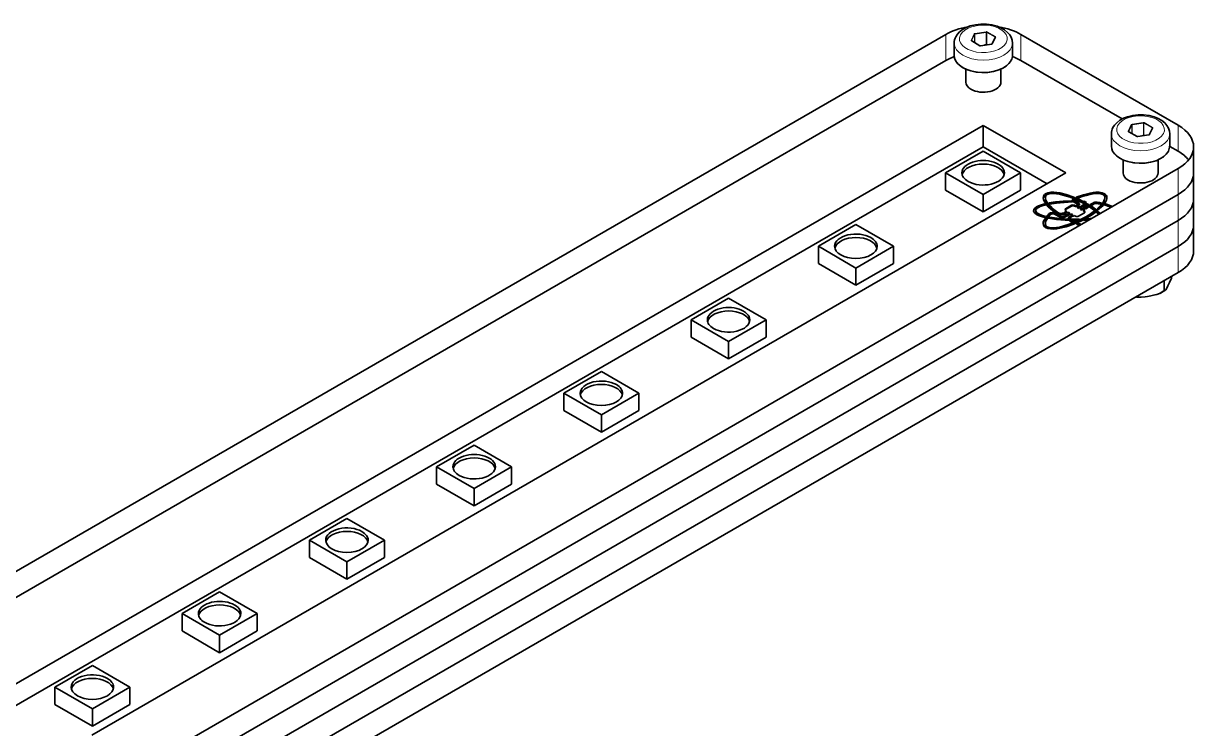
# Model space of a CAD drawing. Extents: x 218 to 1434, y 54 to 743.
# Drawn here: x 943.6 to 1053.8, y 676.3 to 742.7 of the extents above; entities that cross this region are included whole.
import ezdxf

# ---------------------------------------------------------------- set-up
doc = ezdxf.new("R2010")
doc.units = 0

msp = doc.modelspace()

# ---------------------------------------------------------------- linework, layer by layer
at = {"color": 7, "lineweight": 35}
for p, q in [((829.38, 625.58), (1030.45, 741.67)), ((935.19, 684.22), (1030.45, 739.22)), ((935.19, 684.22), (1030.45, 739.22)), ((1033.97, 733.11), (858.35, 631.72)), ((859.31, 630.25), (1033.97, 731.09)), ((1052.33, 729.04), (851.25, 612.95)), ((950.01, 675.66), (1041.75, 728.62)), ((1052.33, 726.59), (851.25, 610.5)), ((1052.33, 726.59), (851.25, 610.5)), ((1052.33, 724.14), (851.25, 608.05)), ((1052.33, 724.14), (851.25, 608.05)), ((1052.33, 721.69), (851.25, 605.6)), ((1052.33, 721.69), (851.25, 605.6)), ((1052.33, 719.24), (851.25, 603.15))]:
    msp.add_line(p, q, dxfattribs=at)
at = {"color": 7, "lineweight": 13, "ltscale": 0.061237}
for p, q in [((1030.45, 739.22), (1030.45, 741.67)), ((1037.53, 739.22), (1037.53, 741.67)), ((1052.33, 726.59), (1052.33, 729.04)), ((1052.33, 724.14), (1052.33, 726.59)), ((1052.33, 721.69), (1052.33, 719.24))]:
    msp.add_line(p, q, dxfattribs=at)
at = {"color": 7, "lineweight": 35, "ltscale": 0.028577}
for p, q in [((1031.24, 739.71), (1031.24, 740.85)), ((1051.55, 731.16), (1051.55, 732.31))]:
    msp.add_line(p, q, dxfattribs=at)
at = {"color": 7, "lineweight": 13, "ltscale": 0.01686}
for p, q in [((1033.12, 741.73), (1032.83, 741.11)), ((1034.86, 740.8), (1035.15, 741.41))]:
    msp.add_line(p, q, dxfattribs=at)
at = {"color": 7, "lineweight": 13, "ltscale": 0.022391}
for p, q in [((1032.86, 741.06), (1033.64, 740.61)), ((1035.12, 741.47), (1034.34, 741.92)), ((1049.89, 732.86), (1049.12, 733.31)), ((1049.93, 732.92), (1049.15, 733.37)), ((1047.67, 732.51), (1048.44, 732.06))]:
    msp.add_line(p, q, dxfattribs=at)
at = {"color": 7, "lineweight": 13, "ltscale": 0.016861}
for p, q in [((1033.17, 741.68), (1032.88, 741.07)), ((1047.92, 733.18), (1047.64, 732.57)), ((1047.97, 733.13), (1047.69, 732.52)), ((1049.67, 732.25), (1049.95, 732.86))]:
    msp.add_line(p, q, dxfattribs=at)
at = {"color": 7, "lineweight": 35, "ltscale": 0.000188302}
msp.add_line((1032.89, 741.06), (1032.88, 741.07), dxfattribs=at)
at = {"color": 7, "lineweight": 35, "ltscale": 0.022394}
msp.add_line((1032.89, 741.06), (1033.66, 740.61), dxfattribs=at)
at = {"color": 7, "lineweight": 13, "ltscale": 0.019479}
for p, q in [((1033.17, 740.9), (1033.17, 741.68)), ((1047.97, 732.35), (1047.97, 733.13))]:
    msp.add_line(p, q, dxfattribs=at)
at = {"color": 7, "lineweight": 13, "ltscale": 0.026804}
for p, q in [((1034.25, 741.93), (1033.19, 741.77)), ((1034.26, 741.86), (1033.2, 741.7)), ((1033.73, 740.6), (1034.79, 740.76)), ((1049.05, 733.38), (1048, 733.22)), ((1049.07, 733.31), (1048.01, 733.15)), ((1048.54, 732.05), (1049.6, 732.21))]:
    msp.add_line(p, q, dxfattribs=at)
at = {"color": 7, "lineweight": 13, "ltscale": 0.0205}
for p, q in [((1033.2, 740.88), (1033.2, 741.7)), ((1048.01, 732.33), (1048.01, 733.15))]:
    msp.add_line(p, q, dxfattribs=at)
at = {"color": 7, "lineweight": 13, "ltscale": 0.027277}
for p, q in [((1034.26, 740.77), (1034.26, 741.86)), ((1034.31, 740.76), (1034.31, 741.85)), ((1049.07, 732.22), (1049.07, 733.31)), ((1049.12, 732.22), (1049.12, 733.31))]:
    msp.add_line(p, q, dxfattribs=at)
at = {"color": 7, "lineweight": 13, "ltscale": 0.022393}
msp.add_line((1035.09, 741.41), (1034.31, 741.85), dxfattribs=at)
at = {"color": 7, "lineweight": 35, "ltscale": 0.016861}
msp.add_line((1034.82, 740.78), (1035.1, 741.39), dxfattribs=at)
at = {"color": 7, "lineweight": 13, "ltscale": 0.001213}
for p, q in [((1035.09, 741.36), (1035.09, 741.41)), ((1049.89, 732.81), (1049.89, 732.86))]:
    msp.add_line(p, q, dxfattribs=at)
at = {"color": 7, "lineweight": 35, "ltscale": 0.028578}
for p, q in [((1036.74, 739.71), (1036.74, 740.85)), ((1046.05, 731.16), (1046.05, 732.31))]:
    msp.add_line(p, q, dxfattribs=at)
at = {"color": 7, "lineweight": 35, "ltscale": 0.427423}
msp.add_line((1052.33, 733.12), (1037.53, 741.67), dxfattribs=at)
at = {"color": 7, "lineweight": 35, "ltscale": 0.026804}
for p, q in [((1033.72, 740.6), (1034.78, 740.77)), ((1048.53, 732.06), (1049.59, 732.22))]:
    msp.add_line(p, q, dxfattribs=at)
at = {"color": 7, "lineweight": 13, "ltscale": 0.004039}
msp.add_line((1034.28, 740.72), (1034.13, 740.67), dxfattribs=at)
at = {"color": 7, "lineweight": 13, "ltscale": 0.001325}
for p, q in [((1034.26, 740.77), (1034.28, 740.72)), ((1049.07, 732.22), (1049.09, 732.17))]:
    msp.add_line(p, q, dxfattribs=at)
at = {"color": 7, "lineweight": 13, "ltscale": 0.00071342}
msp.add_line((1034.3, 740.7), (1034.28, 740.72), dxfattribs=at)
at = {"color": 7, "lineweight": 13, "ltscale": 0.000295268}
msp.add_line((1034.31, 740.7), (1034.3, 740.7), dxfattribs=at)
at = {"color": 7, "lineweight": 13, "ltscale": 0.000703304}
for p, q in [((1034.33, 740.74), (1034.31, 740.76)), ((1049.14, 732.2), (1049.12, 732.22))]:
    msp.add_line(p, q, dxfattribs=at)
at = {"color": 7, "lineweight": 13, "ltscale": 0.001501}
msp.add_line((1034.38, 740.7), (1034.33, 740.74), dxfattribs=at)
at = {"color": 7, "lineweight": 35, "ltscale": 0.275284}
msp.add_line((1047.06, 733.72), (1037.53, 739.22), dxfattribs=at)
msp.add_line((1047.06, 733.72), (1037.53, 739.22), dxfattribs=at)
at = {"color": 7, "lineweight": 35, "ltscale": 0.030606}
for p, q in [((1032.34, 737.18), (1032.34, 738.4)), ((1035.64, 737.18), (1035.64, 738.4)), ((1047.15, 728.63), (1047.15, 729.86)), ((1050.45, 728.63), (1050.45, 729.86))]:
    msp.add_line(p, q, dxfattribs=at)
at = {"color": 7, "lineweight": 35, "ltscale": 0.224537}
msp.add_line((1041.75, 728.62), (1033.97, 733.11), dxfattribs=at)
at = {"color": 7, "lineweight": 35, "ltscale": 0.050607}
msp.add_line((1033.97, 733.11), (1033.97, 731.09), dxfattribs=at)
at = {"color": 7, "lineweight": 35, "ltscale": 0.000190735}
msp.add_line((1047.69, 732.51), (1047.69, 732.52), dxfattribs=at)
at = {"color": 7, "lineweight": 35, "ltscale": 0.022391}
msp.add_line((1047.69, 732.51), (1048.47, 732.06), dxfattribs=at)
at = {"color": 7, "lineweight": 13, "ltscale": 0.004036}
msp.add_line((1049.09, 732.17), (1048.94, 732.12), dxfattribs=at)
at = {"color": 7, "lineweight": 13, "ltscale": 0.000715707}
msp.add_line((1049.11, 732.15), (1049.09, 732.17), dxfattribs=at)
at = {"color": 7, "lineweight": 13, "ltscale": 0.000292973}
msp.add_line((1049.12, 732.15), (1049.11, 732.15), dxfattribs=at)
at = {"color": 7, "lineweight": 13, "ltscale": 0.001498}
msp.add_line((1049.18, 732.16), (1049.14, 732.2), dxfattribs=at)
at = {"color": 7, "lineweight": 35, "ltscale": 0.01686}
msp.add_line((1049.62, 732.23), (1049.91, 732.84), dxfattribs=at)
at = {"color": 7, "lineweight": 13, "ltscale": 0.061238}
for p, q in [((1052.33, 730.67), (1052.33, 733.12)), ((1052.33, 724.14), (1052.33, 721.69))]:
    msp.add_line(p, q, dxfattribs=at)
at = {"color": 7, "lineweight": 35, "ltscale": 0.17393}
msp.add_line((1039.99, 727.61), (1033.97, 731.09), dxfattribs=at)
at = {"color": 7, "lineweight": 35, "ltscale": 0.0227}
msp.add_line((1052.33, 730.67), (1051.55, 731.13), dxfattribs=at)
msp.add_line((1052.33, 730.67), (1051.55, 731.13), dxfattribs=at)
at = {"color": 7, "lineweight": 35, "ltscale": 0.061237}
for p, q in [((1053.8, 728.63), (1053.8, 731.08)), ((1053.8, 723.73), (1053.8, 726.18))]:
    msp.add_line(p, q, dxfattribs=at)
at = {"color": 7, "lineweight": 35, "ltscale": 0.102062}
for p, q in [((1030.43, 728.64), (1033.97, 730.68)), ((1037.5, 728.64), (1033.97, 730.68)), ((1030.43, 727), (1033.97, 724.96)), ((1037.5, 727), (1033.97, 724.96)), ((1018.45, 721.72), (1021.98, 719.67)), ((1025.52, 721.72), (1021.98, 719.67)), ((1018.45, 720.08), (1021.98, 718.04)), ((1025.52, 720.08), (1021.98, 718.04)), ((1006.46, 714.79), (1009.99, 712.75)), ((1013.53, 714.79), (1009.99, 712.75)), ((1006.46, 713.16), (1009.99, 711.12)), ((1013.53, 713.16), (1009.99, 711.12)), ((994.47, 707.87), (998, 709.91)), ((1001.54, 707.87), (998, 709.91)), ((994.47, 707.87), (998, 705.83)), ((1001.54, 707.87), (998, 705.83)), ((994.47, 706.24), (998, 704.2)), ((1001.54, 706.24), (998, 704.2)), ((982.48, 700.95), (986.02, 702.99)), ((989.55, 700.95), (986.02, 702.99)), ((982.48, 700.95), (986.02, 698.91)), ((989.55, 700.95), (986.02, 698.91)), ((982.48, 699.32), (986.02, 697.28)), ((989.55, 699.32), (986.02, 697.28)), ((970.49, 694.03), (974.03, 696.07)), ((977.56, 694.03), (974.03, 696.07)), ((970.49, 694.03), (974.03, 691.99)), ((977.56, 694.03), (974.03, 691.99)), ((970.49, 692.4), (974.03, 690.36)), ((977.56, 692.4), (974.03, 690.36)), ((958.5, 687.11), (962.04, 689.15)), ((965.57, 687.11), (962.04, 689.15)), ((958.5, 687.11), (962.04, 685.07)), ((965.57, 687.11), (962.04, 685.07)), ((958.5, 685.48), (962.04, 683.43)), ((965.57, 685.48), (962.04, 683.43)), ((946.52, 680.19), (950.05, 682.23)), ((953.59, 680.19), (950.05, 682.23)), ((946.52, 680.19), (950.05, 678.15)), ((953.59, 680.19), (950.05, 678.15))]:
    msp.add_line(p, q, dxfattribs=at)
at = {"color": 7, "lineweight": 35, "ltscale": 0.040823}
for p, q in [((1030.43, 727), (1030.43, 728.64)), ((1037.5, 727), (1037.5, 728.64)), ((950.05, 676.51), (950.05, 678.15))]:
    msp.add_line(p, q, dxfattribs=at)
at = {"color": 7, "lineweight": 35, "ltscale": 0.102061}
for p, q in [((1030.43, 728.64), (1033.97, 726.6)), ((1037.5, 728.64), (1033.97, 726.6)), ((1018.45, 721.72), (1021.98, 723.76)), ((1025.52, 721.72), (1021.98, 723.76)), ((1006.46, 714.79), (1009.99, 716.84)), ((1013.53, 714.79), (1009.99, 716.84)), ((946.52, 678.55), (950.05, 676.51)), ((953.59, 678.55), (950.05, 676.51))]:
    msp.add_line(p, q, dxfattribs=at)
at = {"color": 7, "lineweight": 35, "ltscale": 0.061238}
for p, q in [((1053.8, 726.18), (1053.8, 728.63)), ((1053.8, 721.28), (1053.8, 723.73))]:
    msp.add_line(p, q, dxfattribs=at)
at = {"color": 7, "lineweight": 35, "ltscale": 0.040825}
for p, q in [((1033.97, 724.96), (1033.97, 726.6)), ((1018.45, 720.08), (1018.45, 721.72)), ((1025.52, 720.08), (1025.52, 721.72)), ((1021.98, 718.04), (1021.98, 719.67)), ((1006.46, 713.16), (1006.46, 714.79)), ((1013.53, 713.16), (1013.53, 714.79)), ((1009.99, 711.12), (1009.99, 712.75)), ((994.47, 706.24), (994.47, 707.87)), ((1001.54, 706.24), (1001.54, 707.87)), ((998, 704.2), (998, 705.83)), ((982.48, 699.32), (982.48, 700.95)), ((989.55, 699.32), (989.55, 700.95)), ((986.02, 697.28), (986.02, 698.91)), ((970.49, 692.4), (970.49, 694.03)), ((977.56, 692.4), (977.56, 694.03)), ((974.03, 690.36), (974.03, 691.99)), ((958.5, 685.48), (958.5, 687.11)), ((965.57, 685.48), (965.57, 687.11)), ((962.04, 683.43), (962.04, 685.07)), ((946.52, 678.55), (946.52, 680.19)), ((953.59, 678.55), (953.59, 680.19))]:
    msp.add_line(p, q, dxfattribs=at)
at = {"color": 7, "lineweight": 13, "ltscale": 0.002042}
for p, q in [((1039.86, 726.67), (1039.86, 726.59)), ((1045.4, 726.67), (1045.4, 726.59)), ((1042.63, 725.98), (1042.63, 725.9)), ((1042.8, 725.6), (1042.8, 725.52)), ((1042.9, 725.6), (1042.9, 725.52)), ((1042.92, 725.82), (1042.92, 725.74)), ((1043.18, 725.44), (1043.18, 725.36)), ((1044.3, 725.79), (1044.3, 725.71)), ((1044.72, 725.86), (1044.72, 725.78)), ((1041.29, 724.81), (1041.29, 724.73)), ((1041.3, 724.56), (1041.3, 724.48)), ((1041.61, 724.88), (1041.61, 724.8)), ((1041.74, 725.26), (1041.74, 725.18)), ((1041.92, 724.71), (1041.92, 724.63)), ((1042.16, 724.56), (1042.16, 724.48)), ((1042.2, 724.55), (1042.2, 724.47)), ((1043.36, 725.28), (1043.36, 725.2)), ((1043.46, 725.28), (1043.46, 725.2)), ((1043.51, 725.05), (1043.51, 724.97)), ((1040, 723.56), (1040, 723.48))]:
    msp.add_line(p, q, dxfattribs=at)
at = {"color": 7, "lineweight": 35, "ltscale": 0.002042}
for p, q in [((1039.76, 725.71), (1039.76, 725.63)), ((1039.83, 726.29), (1039.83, 726.21)), ((1042.3, 726), (1042.3, 725.92)), ((1042.57, 726.07), (1042.57, 725.99)), ((1042.68, 725.53), (1042.68, 725.45)), ((1043.48, 725.65), (1043.48, 725.57)), ((1043.76, 725.49), (1043.76, 725.4)), ((1045.43, 726.29), (1045.43, 726.21)), ((1045.51, 725.71), (1045.51, 725.62)), ((1038.92, 725.08), (1038.92, 725)), ((1038.92, 725.07), (1038.92, 724.99)), ((1040.22, 724.46), (1040.22, 724.38)), ((1040.49, 724.9), (1040.49, 724.82)), ((1040.62, 724.9), (1040.62, 724.82)), ((1041, 724.9), (1041, 724.82)), ((1041.14, 724.66), (1041.14, 724.57)), ((1041.59, 724.56), (1041.59, 724.48)), ((1041.62, 724.89), (1041.62, 724.81)), ((1041.83, 725.04), (1041.83, 724.96)), ((1041.9, 724.73), (1041.9, 724.65)), ((1042.17, 724.57), (1042.17, 724.49)), ((1042.39, 724.72), (1042.39, 724.64)), ((1042.96, 725.37), (1042.96, 725.29)), ((1043.14, 725.26), (1043.14, 725.18)), ((1043.24, 725.21), (1043.24, 725.13)), ((1043.42, 725.1), (1043.42, 725.02)), ((1044.43, 725.03), (1044.43, 724.94)), ((1039.83, 723.85), (1039.83, 723.77)), ((1042.42, 724.09), (1042.42, 724.01)), ((1042.93, 723.87), (1042.93, 723.79)), ((1043.68, 724.29), (1043.68, 724.21))]:
    msp.add_line(p, q, dxfattribs=at)
at = {"color": 7, "lineweight": 35, "ltscale": 0.001206}
msp.add_line((1039.79, 725.59), (1039.76, 725.63), dxfattribs=at)
at = {"color": 7, "lineweight": 35, "ltscale": 0.015889}
for p, q in [((1042.29, 725.58), (1041.74, 725.26)), ((1042.29, 725.5), (1041.74, 725.18)), ((1042.96, 724.56), (1043.51, 724.88))]:
    msp.add_line(p, q, dxfattribs=at)
at = {"color": 7, "lineweight": 13, "ltscale": 0.00204}
for p, q in [((1042.29, 725.58), (1042.29, 725.5)), ((1042.59, 725.58), (1042.59, 725.5)), ((1043.08, 725.44), (1043.08, 725.36)), ((1040.2, 724.79), (1040.2, 724.71)), ((1040.77, 724.79), (1040.77, 724.71)), ((1041.64, 724.87), (1041.64, 724.79)), ((1043.63, 724.5), (1043.63, 724.41))]:
    msp.add_line(p, q, dxfattribs=at)
at = {"color": 7, "lineweight": 35, "ltscale": 0.00095161}
msp.add_line((1042.31, 725.88), (1042.3, 725.92), dxfattribs=at)
at = {"color": 7, "lineweight": 35, "ltscale": 0.000443556}
msp.add_line((1042.38, 726.09), (1042.37, 726.07), dxfattribs=at)
at = {"color": 7, "lineweight": 13, "ltscale": 0.000886536}
msp.add_line((1042.38, 726.09), (1042.38, 726.05), dxfattribs=at)
at = {"color": 7, "lineweight": 35, "ltscale": 0.004508}
msp.add_line((1042.58, 726.1), (1042.41, 726.17), dxfattribs=at)
at = {"color": 7, "lineweight": 35, "ltscale": 0.00204}
for p, q in [((1042.41, 726.17), (1042.41, 726.09)), ((1042.85, 725.62), (1042.85, 725.53)), ((1042.86, 725.43), (1042.86, 725.34)), ((1042.11, 724.88), (1042.11, 724.8)), ((1042.63, 724.26), (1042.63, 724.18))]:
    msp.add_line(p, q, dxfattribs=at)
at = {"color": 7, "lineweight": 35, "ltscale": 0.004509}
msp.add_line((1042.58, 726.02), (1042.41, 726.09), dxfattribs=at)
at = {"color": 7, "lineweight": 35, "ltscale": 0.008362}
for p, q in [((1042.49, 725.9), (1042.78, 725.74)), ((1042.92, 725.82), (1042.63, 725.98)), ((1042.92, 725.74), (1042.63, 725.9))]:
    msp.add_line(p, q, dxfattribs=at)
at = {"color": 7, "lineweight": 35, "ltscale": 0.000190954}
msp.add_line((1042.57, 726.07), (1042.57, 726.08), dxfattribs=at)
at = {"color": 7, "lineweight": 35, "ltscale": 0.002509}
for p, q in [((1042.68, 725.53), (1042.59, 725.58)), ((1041.74, 725.09), (1041.83, 725.04)), ((1042.57, 724.61), (1042.66, 724.56)), ((1043.51, 725.05), (1043.42, 725.1)), ((1043.51, 724.97), (1043.42, 725.02))]:
    msp.add_line(p, q, dxfattribs=at)
at = {"color": 7, "lineweight": 35, "ltscale": 0.00251}
msp.add_line((1042.68, 725.45), (1042.59, 725.5), dxfattribs=at)
at = {"color": 7, "lineweight": 35, "ltscale": 0.001149}
for p, q in [((1042.72, 725.56), (1042.68, 725.53)), ((1042.72, 725.47), (1042.68, 725.45)), ((1042.86, 725.43), (1042.9, 725.45)), ((1041.83, 725.04), (1041.79, 725.02)), ((1041.83, 724.96), (1041.79, 724.94)), ((1041.97, 724.91), (1042.01, 724.94)), ((1042.11, 724.88), (1042.07, 724.86)), ((1042.11, 724.8), (1042.07, 724.78)), ((1043, 725.31), (1042.96, 725.29)), ((1043.27, 725.23), (1043.24, 725.21)), ((1043.27, 725.15), (1043.24, 725.13)), ((1043.42, 725.1), (1043.46, 725.13))]:
    msp.add_line(p, q, dxfattribs=at)
at = {"color": 7, "lineweight": 35, "ltscale": 0.004695}
for p, q in [((1042.72, 726.33), (1042.89, 726.26)), ((1042.93, 723.87), (1042.76, 723.8))]:
    msp.add_line(p, q, dxfattribs=at)
at = {"color": 7, "lineweight": 35, "ltscale": 0.002404}
for p, q in [((1042.8, 725.6), (1042.72, 725.56)), ((1042.8, 725.52), (1042.72, 725.47)), ((1042.9, 725.45), (1042.99, 725.5)), ((1043.25, 725.48), (1043.33, 725.43)), ((1041.73, 724.83), (1041.64, 724.87)), ((1041.79, 725.02), (1041.71, 724.97)), ((1041.89, 724.87), (1041.97, 724.91)), ((1042, 724.66), (1041.92, 724.71)), ((1042.17, 724.7), (1042.25, 724.75)), ((1042.28, 724.5), (1042.2, 724.55)), ((1042.35, 724.7), (1042.26, 724.65)), ((1042.45, 724.54), (1042.53, 724.59)), ((1043.53, 725.32), (1043.61, 725.27))]:
    msp.add_line(p, q, dxfattribs=at)
at = {"color": 7, "lineweight": 35, "ltscale": 0.001673}
msp.add_line((1042.8, 726), (1042.73, 726), dxfattribs=at)
at = {"color": 7, "lineweight": 35, "ltscale": 0.005906}
msp.add_line((1042.73, 726), (1042.94, 725.88), dxfattribs=at)
at = {"color": 7, "lineweight": 35, "ltscale": 0.000941467}
msp.add_line((1042.8, 726), (1042.8, 725.96), dxfattribs=at)
at = {"color": 7, "lineweight": 35, "ltscale": 0.000271606}
msp.add_line((1042.84, 725.67), (1042.85, 725.67), dxfattribs=at)
at = {"color": 7, "lineweight": 35, "ltscale": 0.002717}
for p, q in [((1042.96, 725.37), (1042.86, 725.43)), ((1042.01, 724.94), (1042.11, 724.88)), ((1042.96, 725.29), (1042.86, 725.34)), ((1043.24, 725.21), (1043.14, 725.26)), ((1043.24, 725.13), (1043.14, 725.18))]:
    msp.add_line(p, q, dxfattribs=at)
at = {"color": 7, "lineweight": 35, "ltscale": 0.001202}
for p, q in [((1042.94, 725.58), (1042.9, 725.6)), ((1042.94, 725.5), (1042.9, 725.52)), ((1042.99, 725.56), (1042.94, 725.58)), ((1043.22, 725.42), (1043.18, 725.44)), ((1043.26, 725.39), (1043.22, 725.42)), ((1041.71, 724.91), (1041.75, 724.89)), ((1041.75, 724.89), (1041.79, 724.87)), ((1041.99, 724.75), (1042.03, 724.73)), ((1042.03, 724.73), (1042.07, 724.7)), ((1042.26, 724.59), (1042.31, 724.57)), ((1042.31, 724.57), (1042.35, 724.54)), ((1043.5, 725.26), (1043.46, 725.28)), ((1043.5, 725.18), (1043.46, 725.2))]:
    msp.add_line(p, q, dxfattribs=at)
at = {"color": 7, "lineweight": 35, "ltscale": 0.002805}
msp.add_line((1042.94, 725.88), (1043.05, 725.88), dxfattribs=at)
at = {"color": 7, "lineweight": 35, "ltscale": 0.000624196}
msp.add_line((1042.97, 725.49), (1042.94, 725.5), dxfattribs=at)
at = {"color": 7, "lineweight": 35, "ltscale": 0.001881}
msp.add_line((1042.97, 725.64), (1043.03, 725.6), dxfattribs=at)
at = {"color": 7, "lineweight": 13, "ltscale": 0.001463}
for p, q in [((1042.99, 725.56), (1042.99, 725.5)), ((1041.71, 724.97), (1041.71, 724.91)), ((1041.99, 724.81), (1041.99, 724.75)), ((1042.26, 724.65), (1042.26, 724.59)), ((1043.26, 725.39), (1043.26, 725.34)), ((1043.54, 725.23), (1043.54, 725.17))]:
    msp.add_line(p, q, dxfattribs=at)
at = {"color": 7, "lineweight": 35, "ltscale": 0.002406}
for p, q in [((1043.08, 725.44), (1043, 725.39)), ((1043.08, 725.36), (1043, 725.31)), ((1043.18, 725.29), (1043.26, 725.34)), ((1043.36, 725.28), (1043.27, 725.23)), ((1043.36, 725.2), (1043.27, 725.15)), ((1043.46, 725.13), (1043.54, 725.17))]:
    msp.add_line(p, q, dxfattribs=at)
at = {"color": 7, "lineweight": 35, "ltscale": 0.007108}
for p, q in [((1043.46, 725.64), (1043.22, 725.49)), ((1043.36, 725.41), (1043.6, 725.55))]:
    msp.add_line(p, q, dxfattribs=at)
at = {"color": 7, "lineweight": 35, "ltscale": 0.000892707}
msp.add_line((1043.22, 725.49), (1043.25, 725.48), dxfattribs=at)
at = {"color": 7, "lineweight": 35, "ltscale": 0.004962}
msp.add_line((1043.46, 725.55), (1043.29, 725.45), dxfattribs=at)
at = {"color": 7, "lineweight": 35, "ltscale": 0.00078981}
for p, q in [((1043.33, 725.43), (1043.36, 725.41)), ((1041.92, 724.71), (1041.9, 724.73)), ((1041.92, 724.63), (1041.9, 724.65)), ((1042.2, 724.55), (1042.17, 724.57)), ((1042.2, 724.47), (1042.17, 724.49)), ((1043.61, 725.27), (1043.64, 725.25))]:
    msp.add_line(p, q, dxfattribs=at)
at = {"color": 7, "lineweight": 35, "ltscale": 0.000707595}
for p, q in [((1043.48, 725.65), (1043.46, 725.64)), ((1043.48, 725.57), (1043.46, 725.55)), ((1043.6, 725.55), (1043.63, 725.57))]:
    msp.add_line(p, q, dxfattribs=at)
at = {"color": 7, "lineweight": 35, "ltscale": 0.004077}
msp.add_line((1043.63, 725.57), (1043.48, 725.65), dxfattribs=at)
at = {"color": 7, "lineweight": 35, "ltscale": 0.002089}
msp.add_line((1043.56, 725.53), (1043.48, 725.57), dxfattribs=at)
at = {"color": 7, "lineweight": 35, "ltscale": 0.007735}
msp.add_line((1043.76, 725.49), (1043.5, 725.33), dxfattribs=at)
at = {"color": 7, "lineweight": 35, "ltscale": 0.004003}
msp.add_line((1043.9, 725.4), (1043.76, 725.49), dxfattribs=at)
at = {"color": 7, "lineweight": 35, "ltscale": 0.007577}
msp.add_line((1044.3, 725.79), (1044.04, 725.64), dxfattribs=at)
at = {"color": 7, "lineweight": 35, "ltscale": 0.004025}
msp.add_line((1044.04, 725.64), (1044.17, 725.56), dxfattribs=at)
at = {"color": 7, "lineweight": 35, "ltscale": 0.005589}
msp.add_line((1044.3, 725.71), (1044.11, 725.6), dxfattribs=at)
at = {"color": 7, "lineweight": 35, "ltscale": 0.007683}
msp.add_line((1044.17, 725.56), (1044.44, 725.71), dxfattribs=at)
at = {"color": 7, "lineweight": 35, "ltscale": 0.003341}
msp.add_line((1045.04, 725.69), (1045.12, 725.79), dxfattribs=at)
at = {"color": 7, "lineweight": 35, "ltscale": 0.003342}
msp.add_line((1045.51, 725.71), (1045.42, 725.6), dxfattribs=at)
at = {"color": 7, "lineweight": 35, "ltscale": 0.001178}
msp.add_line((1045.51, 725.62), (1045.48, 725.59), dxfattribs=at)
at = {"color": 7, "lineweight": 35, "ltscale": 0.000151093}
for p, q in [((1038.92, 725.07), (1038.92, 725.08)), ((1038.92, 724.99), (1038.92, 725))]:
    msp.add_line(p, q, dxfattribs=at)
at = {"color": 7, "lineweight": 35, "ltscale": 0.001186}
msp.add_line((1040.22, 724.38), (1040.19, 724.34), dxfattribs=at)
at = {"color": 7, "lineweight": 35, "ltscale": 0.004603}
msp.add_line((1040.77, 724.79), (1040.62, 724.9), dxfattribs=at)
at = {"color": 7, "lineweight": 35, "ltscale": 0.004602}
msp.add_line((1040.77, 724.71), (1040.62, 724.82), dxfattribs=at)
at = {"color": 7, "lineweight": 35, "ltscale": 0.013694}
msp.add_line((1040.69, 724.75), (1041.16, 724.48), dxfattribs=at)
at = {"color": 7, "lineweight": 35, "ltscale": 0.004783}
for p, q in [((1041.3, 724.56), (1041.14, 724.66)), ((1041.3, 724.48), (1041.14, 724.57))]:
    msp.add_line(p, q, dxfattribs=at)
at = {"color": 7, "lineweight": 35, "ltscale": 0.008676}
for p, q in [((1041.9, 724.73), (1041.59, 724.56)), ((1041.9, 724.65), (1041.59, 724.48)), ((1041.74, 724.48), (1042.04, 724.65))]:
    msp.add_line(p, q, dxfattribs=at)
at = {"color": 7, "lineweight": 35, "ltscale": 0.000419028}
for p, q in [((1041.62, 724.89), (1041.61, 724.88)), ((1041.62, 724.81), (1041.61, 724.8))]:
    msp.add_line(p, q, dxfattribs=at)
at = {"color": 7, "lineweight": 35, "ltscale": 0.000655126}
msp.add_line((1041.64, 724.87), (1041.62, 724.89), dxfattribs=at)
at = {"color": 7, "lineweight": 35, "ltscale": 0.000654275}
msp.add_line((1041.64, 724.79), (1041.62, 724.81), dxfattribs=at)
at = {"color": 7, "lineweight": 35, "ltscale": 0.001195}
msp.add_line((1041.68, 724.77), (1041.64, 724.79), dxfattribs=at)
at = {"color": 7, "lineweight": 35, "ltscale": 0.001825}
for p, q in [((1041.79, 724.94), (1041.73, 724.9)), ((1042.35, 724.62), (1042.28, 724.58))]:
    msp.add_line(p, q, dxfattribs=at)
at = {"color": 7, "lineweight": 13, "ltscale": 0.000926208}
msp.add_line((1041.73, 724.83), (1041.73, 724.79), dxfattribs=at)
at = {"color": 7, "lineweight": 35, "ltscale": 0.000525018}
msp.add_line((1041.74, 724.8), (1041.76, 724.81), dxfattribs=at)
at = {"color": 7, "lineweight": 35, "ltscale": 0.001198}
msp.add_line((1041.96, 724.61), (1041.92, 724.63), dxfattribs=at)
at = {"color": 7, "lineweight": 35, "ltscale": 0.004983}
msp.add_line((1041.98, 724.32), (1042.18, 724.32), dxfattribs=at)
at = {"color": 7, "lineweight": 35, "ltscale": 0.002403}
msp.add_line((1042.07, 724.86), (1041.99, 724.81), dxfattribs=at)
at = {"color": 7, "lineweight": 35, "ltscale": 0.000893331}
for p, q in [((1042.04, 724.65), (1042, 724.66)), ((1042.32, 724.49), (1042.28, 724.5))]:
    msp.add_line(p, q, dxfattribs=at)
at = {"color": 7, "lineweight": 13, "ltscale": 0.000836182}
msp.add_line((1042, 724.66), (1042, 724.63), dxfattribs=at)
at = {"color": 7, "lineweight": 35, "ltscale": 0.001826}
msp.add_line((1042.07, 724.78), (1042.01, 724.74), dxfattribs=at)
at = {"color": 7, "lineweight": 35, "ltscale": 0.000468999}
for p, q in [((1042.17, 724.57), (1042.16, 724.56)), ((1042.17, 724.49), (1042.16, 724.48)), ((1042.3, 724.48), (1042.32, 724.49))]:
    msp.add_line(p, q, dxfattribs=at)
at = {"color": 7, "lineweight": 35, "ltscale": 0.001371}
msp.add_line((1042.25, 724.44), (1042.2, 724.47), dxfattribs=at)
at = {"color": 7, "lineweight": 35, "ltscale": 0.001148}
for p, q in [((1042.25, 724.75), (1042.29, 724.78)), ((1043, 725.39), (1042.96, 725.37)), ((1043.14, 725.26), (1043.18, 725.29))]:
    msp.add_line(p, q, dxfattribs=at)
at = {"color": 7, "lineweight": 13, "ltscale": 0.000849915}
msp.add_line((1042.28, 724.5), (1042.28, 724.47), dxfattribs=at)
at = {"color": 7, "lineweight": 35, "ltscale": 0.002719}
msp.add_line((1042.29, 724.78), (1042.39, 724.72), dxfattribs=at)
at = {"color": 7, "lineweight": 35, "ltscale": 0.001152}
for p, q in [((1042.39, 724.72), (1042.35, 724.7)), ((1042.39, 724.64), (1042.35, 724.62)), ((1042.53, 724.59), (1042.57, 724.61))]:
    msp.add_line(p, q, dxfattribs=at)
at = {"color": 7, "lineweight": 35, "ltscale": 0.001201}
msp.add_line((1043.22, 725.34), (1043.18, 725.36), dxfattribs=at)
at = {"color": 7, "lineweight": 35, "ltscale": 0.000626839}
for p, q in [((1043.24, 725.32), (1043.22, 725.34)), ((1043.52, 725.16), (1043.5, 725.18))]:
    msp.add_line(p, q, dxfattribs=at)
at = {"color": 7, "lineweight": 35, "ltscale": 0.001204}
msp.add_line((1043.54, 725.23), (1043.5, 725.26), dxfattribs=at)
at = {"color": 7, "lineweight": 35, "ltscale": 0.005537}
msp.add_line((1043.76, 725.4), (1043.57, 725.29), dxfattribs=at)
at = {"color": 7, "lineweight": 35, "ltscale": 0.007527}
msp.add_line((1043.64, 725.25), (1043.9, 725.4), dxfattribs=at)
at = {"color": 7, "lineweight": 35, "ltscale": 0.002018}
for p, q in [((1043.83, 725.36), (1043.76, 725.4)), ((1043.68, 724.21), (1043.61, 724.17))]:
    msp.add_line(p, q, dxfattribs=at)
at = {"color": 7, "lineweight": 35, "ltscale": 0.00392}
msp.add_line((1044.55, 724.93), (1044.43, 725.03), dxfattribs=at)
at = {"color": 7, "lineweight": 35, "ltscale": 0.002231}
msp.add_line((1044.5, 724.89), (1044.43, 724.94), dxfattribs=at)
at = {"color": 7, "lineweight": 35, "ltscale": 0.004081}
msp.add_line((1044.7, 725.24), (1044.83, 725.15), dxfattribs=at)
at = {"color": 7, "lineweight": 35, "ltscale": 0.007653}
msp.add_line((1042.42, 724.09), (1042.11, 724.09), dxfattribs=at)
at = {"color": 7, "lineweight": 35, "ltscale": 0.004726}
msp.add_line((1042.2, 724.04), (1042.38, 723.96), dxfattribs=at)
at = {"color": 7, "lineweight": 35, "ltscale": 0.003712}
msp.add_line((1042.42, 724.01), (1042.27, 724.01), dxfattribs=at)
at = {"color": 7, "lineweight": 35, "ltscale": 0.004558}
msp.add_line((1042.38, 723.96), (1042.55, 724.03), dxfattribs=at)
at = {"color": 7, "lineweight": 35, "ltscale": 0.003468}
msp.add_line((1042.55, 724.03), (1042.42, 724.09), dxfattribs=at)
at = {"color": 7, "lineweight": 35, "ltscale": 0.000911296}
msp.add_line((1042.45, 723.99), (1042.42, 724.01), dxfattribs=at)
at = {"color": 7, "lineweight": 35, "ltscale": 0.006125}
msp.add_line((1042.87, 724.18), (1042.63, 724.18), dxfattribs=at)
at = {"color": 7, "lineweight": 35, "ltscale": 0.0043}
msp.add_line((1042.63, 724.14), (1042.8, 724.14), dxfattribs=at)
at = {"color": 7, "lineweight": 35, "ltscale": 0.001913}
msp.add_line((1042.93, 723.79), (1042.86, 723.76), dxfattribs=at)
at = {"color": 7, "lineweight": 35, "ltscale": 0.004999}
msp.add_line((1043.12, 723.72), (1042.93, 723.79), dxfattribs=at)
at = {"color": 7, "lineweight": 35, "ltscale": 0.006878}
msp.add_line((1043.68, 724.29), (1043.44, 724.16), dxfattribs=at)
at = {"color": 7, "lineweight": 35, "ltscale": 0.008115}
msp.add_line((1044.01, 724.23), (1043.68, 724.21), dxfattribs=at)
at = {"color": 7, "lineweight": 13, "ltscale": 0.022758}
for p, q in [((1050.99, 717.56), (1050.99, 718.47)), ((1051.06, 717.6), (1051.06, 718.51))]:
    msp.add_line(p, q, dxfattribs=at)
at = {"color": 7, "lineweight": 35}
for points in [[(1036.74, 740.85), (1036.71, 741.12), (1036.62, 741.4), (1036.47, 741.65), (1036.28, 741.87), (1035.98, 742.11), (1035.65, 742.3), (1035.28, 742.45), (1034.79, 742.58), (1034.28, 742.64), (1033.76, 742.65), (1033.25, 742.59), (1032.76, 742.47), (1032.38, 742.33), (1032.04, 742.14), (1031.74, 741.91), (1031.54, 741.69), (1031.39, 741.45)], [(1031.24, 739.71), (1031.28, 739.44), (1031.37, 739.22), (1031.53, 738.98), (1031.74, 738.77), (1032.04, 738.56), (1032.4, 738.38), (1032.8, 738.24), (1033.32, 738.13), (1033.86, 738.08), (1034.42, 738.1), (1034.95, 738.18), (1035.45, 738.33), (1035.82, 738.49), (1036.14, 738.69), (1036.4, 738.92), (1036.56, 739.13), (1036.62, 739.24)], [(1051.55, 732.31), (1051.52, 732.57), (1051.42, 732.85), (1051.28, 733.1), (1051.08, 733.33), (1050.79, 733.56), (1050.45, 733.75), (1050.08, 733.91), (1049.6, 734.03), (1049.09, 734.1), (1048.57, 734.1), (1048.06, 734.04), (1047.57, 733.92), (1047.19, 733.78), (1046.85, 733.59), (1046.55, 733.36), (1046.35, 733.14), (1046.19, 732.9)], [(1046.05, 731.16), (1046.08, 730.9), (1046.17, 730.67), (1046.33, 730.44), (1046.55, 730.22), (1046.85, 730.01), (1047.2, 729.83), (1047.6, 729.69), (1048.12, 729.58), (1048.67, 729.54), (1049.22, 729.55), (1049.76, 729.64), (1050.26, 729.78), (1050.63, 729.94), (1050.95, 730.14), (1051.21, 730.38), (1051.37, 730.58), (1051.43, 730.69)], [(1043.77, 725.73), (1043.1, 726.08), (1042.43, 726.37), (1041.78, 726.59), (1041.18, 726.74), (1040.9, 726.78), (1040.64, 726.8), (1040.34, 726.8), (1040.07, 726.75), (1039.86, 726.67)], [(1043.77, 725.65), (1043.1, 726), (1042.43, 726.29), (1041.78, 726.51), (1041.18, 726.65), (1040.9, 726.7), (1040.64, 726.72), (1040.34, 726.71), (1040.07, 726.67), (1039.86, 726.59)], [(1040, 726.59), (1040.1, 726.63), (1040.22, 726.66), (1040.52, 726.69), (1040.87, 726.67), (1041.16, 726.62), (1041.48, 726.54), (1042.18, 726.33), (1042.9, 726.02), (1043.63, 725.65)], [(1045.4, 726.67), (1045.18, 726.75), (1044.91, 726.8), (1044.59, 726.8), (1044.33, 726.77), (1044.04, 726.73), (1043.41, 726.57), (1042.72, 726.33)], [(1045.4, 726.59), (1045.19, 726.67), (1044.93, 726.71), (1044.62, 726.72), (1044.37, 726.7), (1044.09, 726.66), (1043.48, 726.51), (1042.82, 726.29)], [(1042.89, 726.26), (1043.29, 726.4), (1043.66, 726.51), (1044.01, 726.6), (1044.33, 726.66), (1044.71, 726.69), (1045.02, 726.67), (1045.15, 726.63), (1045.25, 726.59)], [(1039.76, 725.71), (1039.46, 725.62), (1039.2, 725.53), (1038.99, 725.42), (1038.84, 725.31), (1038.75, 725.19), (1038.71, 725.07)], [(1039.76, 725.63), (1039.46, 725.54), (1039.2, 725.44), (1039.01, 725.35), (1038.87, 725.25), (1038.77, 725.15), (1038.72, 725.03)], [(1039.63, 726.29), (1039.66, 726.09), (1039.77, 725.87), (1039.94, 725.63), (1040.11, 725.43), (1040.32, 725.24), (1040.84, 724.82)], [(1041, 724.9), (1040.5, 725.29), (1040.3, 725.48), (1040.13, 725.66), (1039.97, 725.9), (1039.86, 726.11), (1039.83, 726.29)], [(1041, 724.82), (1040.5, 725.21), (1040.3, 725.4), (1040.13, 725.58), (1039.97, 725.81), (1039.86, 726.02), (1039.83, 726.21)], [(1042.3, 726), (1041.51, 725.97), (1040.79, 725.9), (1040.15, 725.8)], [(1042.3, 725.92), (1041.53, 725.89), (1040.83, 725.82), (1040.21, 725.73)], [(1040.23, 725.69), (1040.88, 725.79), (1041.6, 725.85), (1042.39, 725.89)], [(1042.37, 726.07), (1042.4, 725.98), (1042.49, 725.9)], [(1043.04, 725.65), (1043.01, 725.74), (1042.92, 725.82)], [(1043.69, 725.84), (1043.59, 725.92), (1043.44, 725.97)], [(1043.63, 725.65), (1044.11, 725.35), (1044.53, 725.04), (1044.88, 724.74)], [(1045.03, 724.82), (1044.68, 725.12), (1044.26, 725.43), (1043.77, 725.73)], [(1044.98, 724.79), (1044.73, 725), (1044.46, 725.21), (1044.13, 725.43), (1043.77, 725.65)], [(1044.72, 725.86), (1044.49, 725.86), (1044.39, 725.83), (1044.3, 725.79)], [(1044.72, 725.78), (1044.49, 725.78), (1044.39, 725.75), (1044.3, 725.71)], [(1045.43, 726.29), (1045.41, 726.15), (1045.35, 725.99), (1045.24, 725.82), (1045.11, 725.64), (1044.92, 725.45), (1044.7, 725.24)], [(1045.43, 726.21), (1045.41, 726.07), (1045.35, 725.92), (1045.26, 725.77), (1045.14, 725.6), (1044.97, 725.41), (1044.75, 725.21)], [(1044.83, 725.15), (1045.17, 725.46), (1045.42, 725.77), (1045.52, 725.92), (1045.59, 726.07), (1045.62, 726.18), (1045.63, 726.29)], [(1038.71, 725.07), (1038.75, 724.95), (1038.84, 724.83), (1039, 724.72), (1039.2, 724.61), (1039.46, 724.52), (1039.77, 724.43)], [(1039.85, 724.54), (1039.55, 724.62), (1039.31, 724.71), (1039.15, 724.79), (1039.03, 724.87), (1038.95, 724.97), (1038.92, 725.07)], [(1039.8, 724.47), (1039.51, 724.55), (1039.27, 724.65), (1039.13, 724.72), (1039.02, 724.8), (1038.94, 724.89), (1038.92, 724.99)], [(1040.2, 724.79), (1039.88, 724.44), (1039.77, 724.28), (1039.69, 724.13), (1039.64, 723.98), (1039.63, 723.85)], [(1040.2, 724.71), (1039.9, 724.38), (1039.78, 724.21), (1039.7, 724.06), (1039.65, 723.93), (1039.63, 723.81)], [(1039.83, 723.85), (1039.84, 723.97), (1039.88, 724.09), (1039.96, 724.24), (1040.07, 724.4), (1040.37, 724.73)], [(1039.86, 723.48), (1040.07, 723.39), (1040.33, 723.35), (1040.64, 723.34), (1040.9, 723.37), (1041.18, 723.41), (1041.78, 723.55), (1042.43, 723.77), (1043.1, 724.06), (1043.77, 724.41)], [(1043.63, 724.5), (1042.9, 724.12), (1042.17, 723.82), (1041.48, 723.6), (1041.16, 723.53), (1040.87, 723.48), (1040.51, 723.45), (1040.22, 723.48), (1040.1, 723.51), (1040, 723.56)], [(1043.63, 724.41), (1042.9, 724.04), (1042.17, 723.74), (1041.48, 723.52), (1041.16, 723.45), (1040.87, 723.4), (1040.51, 723.37), (1040.22, 723.4), (1040.1, 723.43), (1040, 723.48)], [(1040.13, 724.35), (1040.87, 724.24), (1041.7, 724.17), (1042.63, 724.14)], [(1040.49, 724.9), (1040.32, 724.87), (1040.2, 724.79)], [(1040.49, 724.82), (1040.32, 724.79), (1040.2, 724.71)], [(1042.63, 724.26), (1041.74, 724.28), (1040.93, 724.35), (1040.22, 724.46)], [(1042.63, 724.18), (1041.74, 724.2), (1040.93, 724.27), (1040.22, 724.38)], [(1040.84, 724.82), (1040.93, 724.77), (1041.04, 724.73), (1041.28, 724.7)], [(1041.29, 724.81), (1041.13, 724.84), (1041, 724.9)], [(1041.29, 724.73), (1041.13, 724.75), (1041, 724.82)], [(1041.16, 724.48), (1041.29, 724.43), (1041.45, 724.41), (1041.6, 724.43), (1041.74, 724.48)], [(1041.28, 724.7), (1041.53, 724.72), (1041.74, 724.8)], [(1041.74, 725.26), (1041.71, 725.24), (1041.69, 725.21), (1041.68, 725.18)], [(1041.68, 725.18), (1041.69, 725.15), (1041.71, 725.12), (1041.74, 725.09)], [(1042.16, 724.56), (1042.03, 724.45), (1042, 724.39), (1041.98, 724.32)], [(1042.18, 724.32), (1042.21, 724.4), (1042.3, 724.48)], [(1043.57, 724.97), (1043.56, 725), (1043.54, 725.03), (1043.51, 725.05)], [(1043.51, 724.88), (1043.54, 724.91), (1043.56, 724.94), (1043.57, 724.97)], [(1051.13, 717.57), (1051.17, 717.61), (1051.23, 717.7), (1051.38, 717.98), (1051.54, 718.32), (1051.7, 718.72), (1051.76, 718.91)], [(1048.55, 716.93), (1048.86, 716.93), (1049.24, 716.97), (1049.45, 717)], [(1050.6, 717.28), (1050.34, 717.18), (1050.15, 717.13), (1049.78, 717.05), (1049.45, 717)], [(1050.99, 717.56), (1050.92, 717.48), (1050.81, 717.39), (1050.6, 717.28)], [(1050.99, 717.56), (1051.04, 717.61), (1051.06, 717.6)], [(1051.06, 717.6), (1051.08, 717.57), (1051.09, 717.56), (1051.1, 717.56), (1051.13, 717.57)]]:
    msp.add_lwpolyline(points, dxfattribs=at)
for centre, radius, start, end in [((1032.54, 740.85), 1.3, 152.6327, 179.73), ((1033.71, 740.71), 0.106, 244.7011, 280.1215), ((1034.78, 740.83), 0.0644, 275.0056, 307.6149), ((1035.7, 739.72), 1.04, 332.4405, 359.5956), ((1047.35, 732.3), 1.3, 152.6327, 179.73), ((1048.51, 732.16), 0.106, 244.7011, 280.1215), ((1049.58, 732.28), 0.0644, 275.0056, 307.6149), ((1050.5, 731.17), 1.04, 332.4405, 359.5956), ((1040.15, 726.3), 0.325, 117.3232, 180.9782), ((1045.11, 726.3), 0.325, 359.1081, 62.8798), ((1041.43, 726.93), 2.07, 216.1998, 219.9538), ((1041.86, 727.01), 2.09, 215.2425, 218.9375), ((1042.44, 725.28), 0.334, 63.5431, 116.4569), ((1042.44, 725.2), 0.334, 63.5431, 116.4569), ((1042.55, 726.12), 0.28, 204.8704, 235.684), ((1042.53, 726.06), 0.151, 136.5836, 172.2044), ((1042.53, 725.98), 0.158, 137.1077, 162.5656), ((1042.62, 726.07), 0.0475, 147.5274, 176.9152), ((1042.68, 726.08), 0.103, 185.6492, 246.3234), ((1042.68, 726), 0.103, 185.6492, 246.3234), ((1042.73, 725.63), 0.12, 20.9396, 63.5438), ((1040.01, 719.84), 6.77, 63.3279, 65.6722), ((1042.85, 725.51), 0.103, 89.0153, 118.421), ((1042.85, 725.43), 0.103, 89.0153, 118.421), ((1042.86, 725.42), 0.245, 62.4705, 91.0256), ((1042.85, 725.5), 0.117, 63.6356, 89.3541), ((1042.85, 725.42), 0.117, 63.6356, 89.3541), ((1042.82, 725.53), 0.232, 21.4371, 63.8984), ((1042.97, 725.52), 0.0365, 7.7109, 67.5287), ((1042.97, 725.53), 0.0365, 292.4769, 352.2938), ((1042.91, 725.65), 0.137, 339.6554, 359.8554), ((1043.13, 725.35), 0.11, 62.3887, 117.6076), ((1039.93, 719.02), 7.79, 61.0717, 63.2109), ((1044.61, 725.39), 0.365, 80.5338, 117.4799), ((1043.37, 717.02), 8.83, 79.1159, 81.5473), ((1043.5, 717.52), 8.43, 78.8824, 81.6553), ((1043.47, 717.26), 8.61, 79.2991, 81.6337), ((1044.69, 722.51), 3.17, 65.3511, 76.7524), ((1044.74, 722.44), 3.35, 64.8562, 76.7192), ((1044.65, 722.09), 3.64, 66.7953, 76.3654), ((1041.13, 723.45), 1.68, 139.6708, 144.2907), ((1041.52, 723.34), 1.72, 139.318, 143.9033), ((1040.45, 724.65), 0.12, 115.9964, 134.0778), ((1040.53, 724.49), 0.296, 93.2839, 117.4524), ((1040.55, 724.34), 0.569, 82.6478, 95.4304), ((1040.55, 724.25), 0.569, 82.6478, 95.4304), ((1040.55, 724.48), 0.306, 62.1925, 95.5283), ((1041.24, 725.52), 0.869, 236.9399, 263.1264), ((1041.24, 725.44), 0.869, 236.9399, 263.1264), ((1041.33, 725.42), 0.608, 266.9978, 297.4313), ((1041.33, 725.34), 0.608, 266.9978, 297.4313), ((1041.45, 724.85), 0.324, 242.9453, 296.6031), ((1041.45, 724.77), 0.324, 242.9453, 296.6031), ((1041.72, 724.94), 0.0365, 112.4714, 172.2891), ((1041.72, 724.95), 0.0365, 187.7109, 247.5286), ((1041.81, 725.06), 0.136, 118.0796, 146.5135), ((1041.81, 724.97), 0.171, 240.7414, 254.5892), ((1041.84, 724.96), 0.11, 242.3802, 297.6198), ((1042, 724.78), 0.0365, 112.479, 172.3056), ((1042, 724.79), 0.0365, 187.7061, 247.5224), ((1042.33, 724.14), 0.374, 117.4796, 151.7167), ((1042.12, 724.8), 0.11, 242.3884, 297.6121), ((1042.28, 724.62), 0.0365, 112.4694, 172.2948), ((1042.28, 724.63), 0.0365, 187.7123, 247.5249), ((1042.4, 724.64), 0.11, 242.3802, 297.6198), ((1042.81, 724.86), 0.334, 243.5418, 296.4567), ((1043.13, 725.26), 0.11, 62.3887, 117.6076), ((1043.25, 725.36), 0.0365, 7.7091, 67.5205), ((1043.25, 725.37), 0.0365, 292.4748, 352.3165), ((1043.41, 725.18), 0.11, 62.3817, 117.6137), ((1043.41, 725.1), 0.11, 62.3817, 117.6137), ((1043.46, 725.2), 0.139, 60.8533, 76.1127), ((1043.44, 724.85), 0.136, 33.4846, 61.9205), ((1043.53, 725.2), 0.0365, 7.7109, 67.5287), ((1043.53, 725.21), 0.0365, 292.4769, 352.2938), ((1039.91, 731.01), 7.5, 299.7313, 307.0991), ((1039.91, 730.92), 7.5, 299.7313, 307.0991), ((1042.75, 738.19), 13.93, 273.8555, 275.8935), ((1039.89, 731.2), 7.82, 299.7452, 306.6183), ((1040.15, 723.85), 0.326, 178.838, 242.6494), ((1040.15, 723.77), 0.326, 178.838, 242.6494), ((1042.52, 724.67), 0.702, 234.7205, 243.5183), ((1042.7, 733.73), 9.47, 269.5642, 272.1277), ((1046.02, 732.03), 8.85, 248.3486, 250.4442), ((1039.83, 730.68), 7.18, 294.4174, 296.6424), ((1045.99, 731.78), 8.48, 248.8851, 250.8648), ((1042.72, 739), 14.85, 272.7926, 274.7063), ((1048.79, 721.92), 5, 264.882, 267.2325), ((1048.62, 718.48), 1.56, 260.3908, 267.5623), ((1049.37, 720.11), 3.09, 293.5386, 304.7232)]:
    msp.add_arc(centre, radius, start, end, dxfattribs=at)
at = {"color": 7, "lineweight": 13}
for centre in [(1033.36, 742.93), (1048.16, 734.38)]:
    msp.add_arc(centre, 2.34, 277.5688, 292.7265, dxfattribs=at)
at = {"color": 7, "lineweight": 35}
for centre, major_axis, ratio, start_param, end_param in [((1033.99, 739.63), (5, 0), 0.57735, 1.865844, 2.356194), ((1033.99, 739.63), (5, 0), 0.57735, 0.785398, 1.275746), ((1033.99, 737.18), (5, 0), 0.57735, 2.151479, 2.356194), ((1033.99, 737.18), (5, 0), 0.57735, 2.151479, 2.356194), ((1033.99, 737.18), (5, 0), 0.57735, 0.785398, 0.99009), ((1033.99, 737.18), (5, 0), 0.57735, 0.785398, 0.99009), ((1033.99, 737.18), (1.65, 0), 0.57735, 3.141593, 3.926991), ((1033.99, 737.18), (1.65, 0), 0.57735, 3.141593, 3.926991), ((1033.99, 737.18), (1.65, 0), 0.57735, 3.926991, 6.283185), ((1033.99, 737.18), (1.65, 0), 0.57735, 3.926991, 6.283185), ((1048.8, 731.08), (5, 0), 0.57735, 5.497787, 7.068583), ((1033.97, 728.64), (2, 0), 0.57735, 0, 3.141593), ((1048.8, 728.63), (5, 0), 0.57735, 0.438149, 0.785398), ((1048.8, 728.63), (5, 0), 0.57735, 0.438149, 0.785398), ((1033.97, 728.31), (2, 0), 0.57735, 0.141901, 2.999695), ((1033.97, 728.64), (2, 0), 0.57735, 3.141593, 3.926991), ((1033.97, 728.64), (2, 0), 0.57735, 3.926991, 6.283185), ((1048.8, 728.63), (1.65, 0), 0.57735, 3.141593, 3.926991), ((1048.8, 728.63), (1.65, 0), 0.57735, 3.141593, 3.926991), ((1048.8, 728.63), (1.65, 0), 0.57735, 3.926991, 6.283185), ((1048.8, 728.63), (1.65, 0), 0.57735, 3.926991, 6.283185), ((1048.8, 728.63), (5, 0), 0.57735, 5.497787, 6.283185), ((1048.8, 728.63), (5, 0), 0.57735, 5.497787, 6.283185), ((1043.5, 724.76), (3.84, -1.7), 0.302539, 2.924293, 3.27475), ((1043.55, 724.65), (3.89, -1.72), 0.300764, 2.925658, 3.244593), ((1041.6, 724.67), (4, 1.79), 0.295931, 6.151411, 6.494026), ((1041.54, 724.56), (4.06, 1.82), 0.293667, 6.181039, 6.492307), ((1041.78, 725.18), (2.86, 0.1), 0.23153, 2.304439, 2.730098), ((1048.8, 726.18), (5, 0), 0.57735, 5.497787, 6.283185), ((1048.8, 726.18), (5, 0), 0.57735, 5.497787, 6.283185), ((1042.87, 725.13), (3.95, 0.05), 0.203249, 2.793122, 3.138882), ((1043.13, 725.25), (3.46, 1.57), 0.317248, 2.998614, 3.364899), ((1048.8, 723.73), (5, 0), 0.57735, 5.497787, 6.283185), ((1048.8, 723.73), (5, 0), 0.57735, 5.497787, 6.283185), ((1021.98, 721.72), (2, 0), 0.57735, 0.785398, 3.141593), ((1021.98, 721.39), (2, 0), 0.57735, 0.141901, 2.999695), ((1021.98, 721.72), (2, 0), 0.57735, 0, 0.785398), ((1021.98, 721.72), (2, 0), 0.57735, 3.141593, 6.283185), ((1048.8, 721.28), (5, 0), 0.57735, 5.497787, 6.283185), ((1009.99, 714.79), (2, 0), 0.57735, 0, 3.141593), ((1009.99, 714.47), (2, 0), 0.57735, 0.141901, 2.999695), ((1009.99, 714.79), (2, 0), 0.57735, 3.141593, 3.926991), ((1009.99, 714.79), (2, 0), 0.57735, 3.926991, 6.283185), ((998, 707.87), (2, 0), 0.57735, 0.785398, 3.141593), ((998, 707.87), (2, 0), 0.57735, 3.141593, 6.283185), ((998, 707.55), (2, 0), 0.57735, 0.141901, 2.999695), ((998, 707.87), (2, 0), 0.57735, 0, 0.785398), ((986.02, 700.95), (2, 0), 0.57735, 0, 3.141593), ((986.02, 700.62), (2, 0), 0.57735, 0.141901, 2.999695), ((986.02, 700.95), (2, 0), 0.57735, 3.141593, 3.926991), ((986.02, 700.95), (2, 0), 0.57735, 3.926991, 6.283185), ((974.03, 694.03), (2, 0), 0.57735, 0.785398, 3.141593), ((974.03, 693.7), (2, 0), 0.57735, 0.141901, 2.999695), ((974.03, 694.03), (2, 0), 0.57735, 0, 0.785398), ((974.03, 694.03), (2, 0), 0.57735, 3.141593, 6.283185), ((962.04, 687.11), (2, 0), 0.57735, 0, 3.141593), ((962.04, 686.78), (2, 0), 0.57735, 0.141901, 2.999695), ((962.04, 687.11), (2, 0), 0.57735, 3.141593, 3.926991), ((962.04, 687.11), (2, 0), 0.57735, 3.926991, 6.283185), ((950.05, 680.19), (2, 0), 0.57735, 0.785398, 3.141593), ((950.05, 679.86), (2, 0), 0.57735, 0.141901, 2.999695), ((950.05, 680.19), (2, 0), 0.57735, 0, 0.785398), ((950.05, 680.19), (2, 0), 0.57735, 3.141593, 6.283185)]:
    msp.add_ellipse(centre, major_axis=major_axis, ratio=ratio, start_param=start_param, end_param=end_param, dxfattribs=at)
at = {"color": 7, "lineweight": 13}
for centre, major_axis, ratio, start_param, end_param in [((1033.99, 741.26), (2.25, 0), 0.57735, 2.856194490192346, 9.139379797371932), ((1033.99, 740.85), (2.75, 0), 0.57735, 3.141622, 6.283214), ((1032.93, 741.1), (0.1, 0), 0.57735, 2.879793, 3.926991), ((1032.83, 741.07), (-0.0453, 0.0211), 0.788675, 3.492472, 5.063268), ((1032.86, 741.02), (-0.025, -0.0433), 0.57735, 3.141593, 3.926991), ((1033.21, 741.71), (0.1, 0), 0.57735, 1.832596, 2.879793), ((1033.12, 741.69), (-0.0453, 0.0211), 0.788675, 3.492472, 5.063268), ((1033.21, 741.67), (0.05, 0), 0.57735, 1.832596, 2.879793), ((1033.19, 741.73), (-0.0076, 0.0494), 0.211325, 4.080475, 5.651271), ((1034.27, 741.88), (0.1, 0), 0.57735, 0.785398, 1.832596), ((1034.25, 741.89), (-0.0076, 0.0494), 0.211325, 4.080475, 5.651271), ((1034.27, 741.83), (0.05, 0), 0.57735, 0.785398, 1.832596), ((1034.34, 741.88), (0.025, 0.0433), 0.57735, 0.785398, 2.356194), ((1035.12, 741.43), (0.025, 0.0433), 0.57735, 0.785398, 2.356194), ((1035.05, 741.39), (0.05, 0), 0.57735, 6.283185, 7.068583), ((1035.15, 741.37), (0.0453, -0.0211), 0.788675, 1.921676, 3.141714), ((1035.05, 741.43), (0.1, 0), 0.57735, 6.021386, 7.068583), ((1033.64, 740.57), (-0.025, -0.0433), 0.57735, 3.141593, 3.926991), ((1033.71, 740.65), (0.1, 0), 0.57735, 3.926991, 4.974188), ((1033.73, 740.55), (0.0076, -0.0494), 0.211325, 2.509678, 3.141593), ((1034.27, 740.74), (0.05, 0), 0.57735, 0.785398, 1.832596), ((1034.27, 740.74), (0.0337, 0.037), 0.394572, 4.480817, 5.603781), ((1034.79, 740.72), (0.0076, -0.0494), 0.211325, 2.509678, 3.141593), ((1034.77, 740.82), (0.1, 0), 0.57735, 4.974188, 6.021386), ((1034.86, 740.76), (0.0453, -0.0211), 0.788675, 1.921676, 3.141714), ((1033.99, 739.71), (2.75, 0), 0.57735, 3.141622, 6.283214), ((1048.8, 732.71), (2.25, 0), 0.57735, 2.856194490192346, 9.139379797371932), ((1048.02, 733.16), (0.1, 0), 0.57735, 1.832596, 2.879793), ((1047.92, 733.14), (-0.0453, 0.0211), 0.788675, 3.492472, 5.063268), ((1048.02, 733.12), (0.05, 0), 0.57735, 1.832596, 2.879793), ((1048, 733.18), (-0.0076, 0.0494), 0.211325, 4.080475, 5.651271), ((1049.08, 733.33), (0.1, 0), 0.57735, 0.785398, 1.832596), ((1049.05, 733.34), (-0.0076, 0.0494), 0.211325, 4.080475, 5.651271), ((1049.08, 733.29), (0.05, 0), 0.57735, 0.785398, 1.832596), ((1049.15, 733.33), (0.025, 0.0433), 0.57735, 0.785398, 2.356194), ((1048.8, 732.31), (2.75, 0), 0.57735, 3.141622, 6.283214), ((1047.74, 732.55), (0.1, 0), 0.57735, 2.879793, 3.926991), ((1047.64, 732.52), (-0.0453, 0.0211), 0.788675, 3.492472, 5.063268), ((1047.67, 732.47), (-0.025, -0.0433), 0.57735, 3.141593, 3.926991), ((1048.44, 732.02), (-0.025, -0.0433), 0.57735, 3.141593, 3.926991), ((1048.51, 732.1), (0.1, 0), 0.57735, 3.926991, 4.974188), ((1048.54, 732.01), (0.0076, -0.0494), 0.211325, 2.509678, 3.141593), ((1049.08, 732.19), (0.05, 0), 0.57735, 0.785398, 1.832596), ((1049.08, 732.19), (0.0337, 0.037), 0.394572, 4.480817, 5.603781), ((1049.6, 732.17), (0.0076, -0.0494), 0.211325, 2.509678, 3.141593), ((1049.57, 732.27), (0.1, 0), 0.57735, 4.974188, 6.021386), ((1049.67, 732.21), (0.0453, -0.0211), 0.788675, 1.921676, 3.141714), ((1049.93, 732.88), (0.025, 0.0433), 0.57735, 0.785398, 2.356194), ((1049.86, 732.84), (0.05, 0), 0.57735, 6.283185, 7.068583), ((1049.95, 732.82), (0.0453, -0.0211), 0.788675, 1.921676, 3.141714), ((1049.86, 732.88), (0.1, 0), 0.57735, 6.021386, 7.068583), ((1048.8, 731.16), (2.75, 0), 0.57735, 3.141622, 6.283214)]:
    msp.add_ellipse(centre, major_axis=major_axis, ratio=ratio, start_param=start_param, end_param=end_param, dxfattribs=at)

doc.saveas('drawing.dxf')
